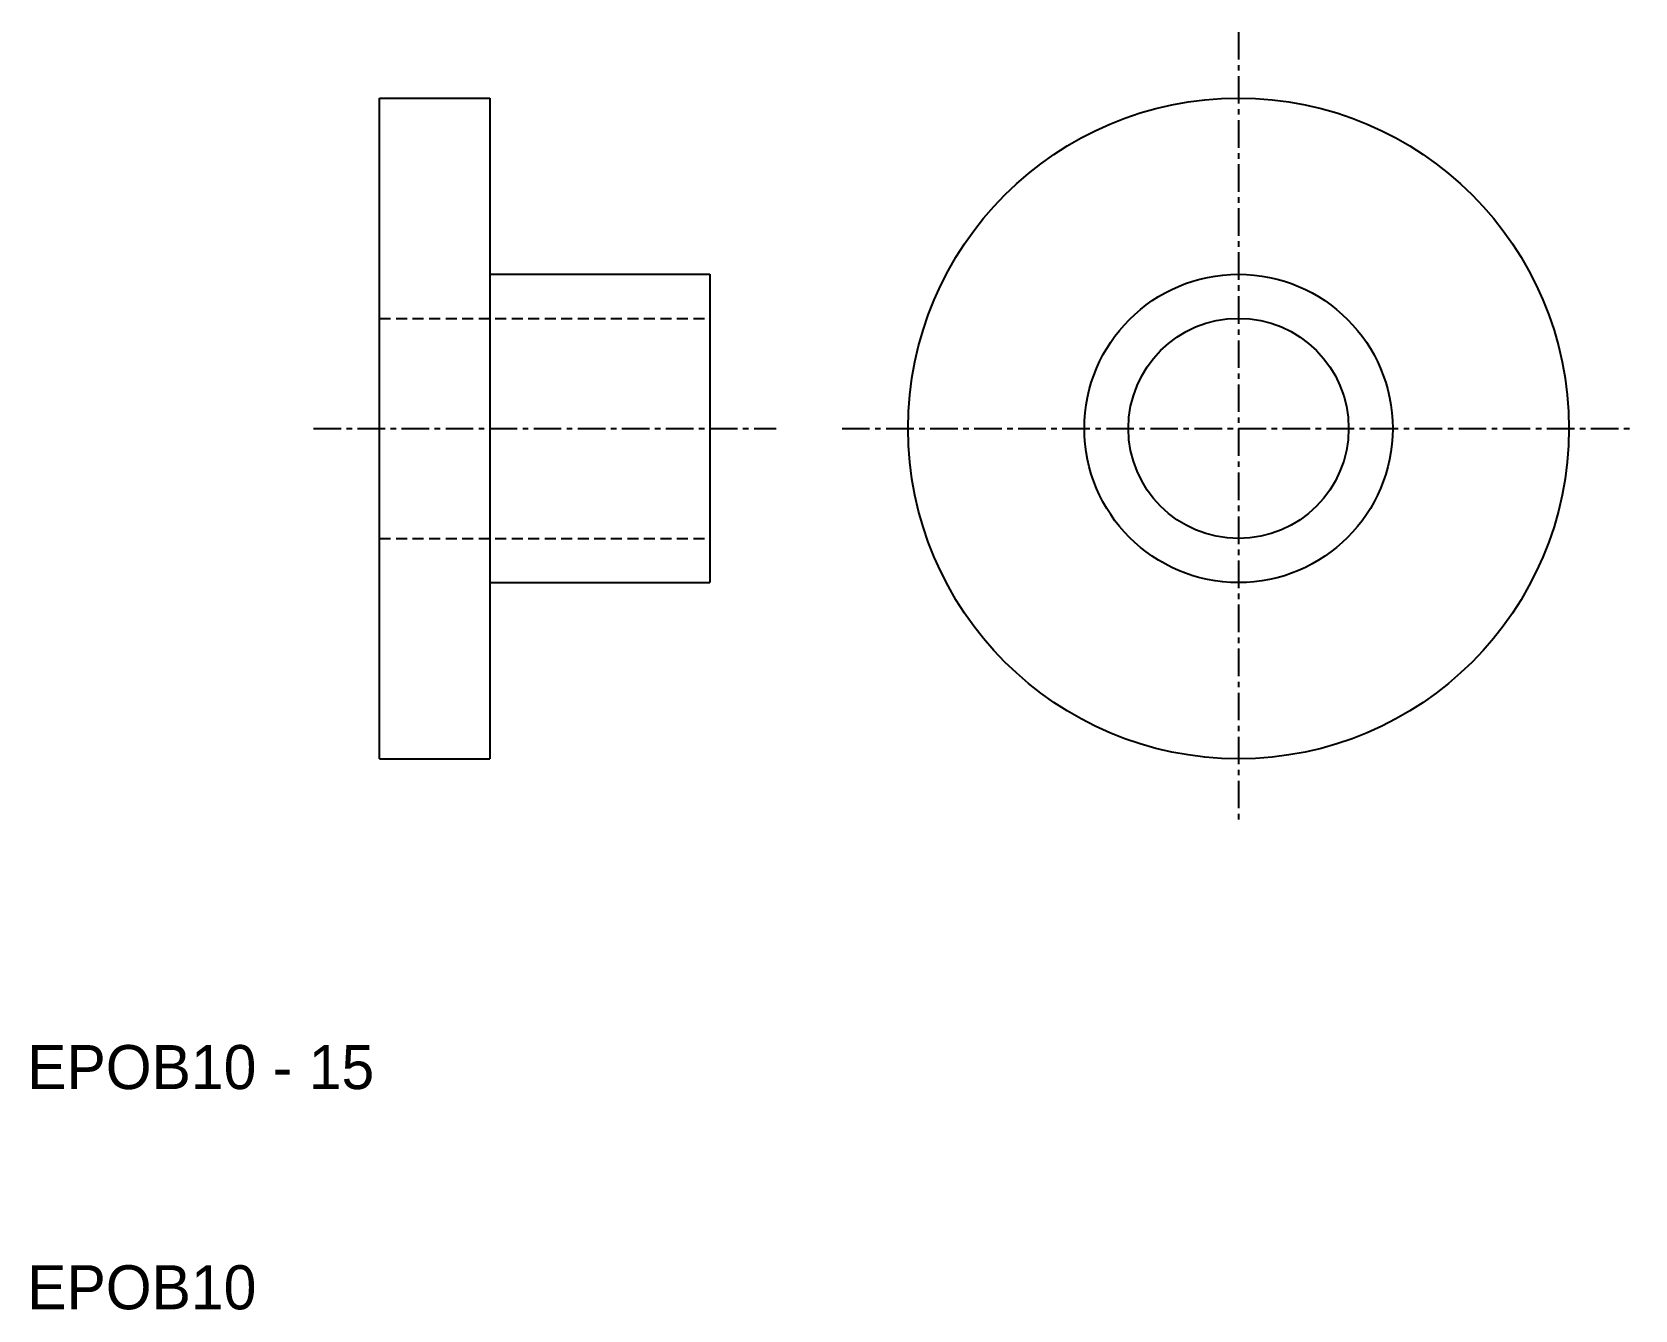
# Model space of a CAD drawing. Extents: x 10.2 to 83, y 10 to 68.
import ezdxf

# ---------------------------------------------------------------- set-up
doc = ezdxf.new("R2010")
doc.units = 0
doc.linetypes.add('CENTER', pattern=[2, 1.25, -0.25, 0.25, -0.25])
doc.linetypes.add('DASHED', pattern=[0.75, 0.5, -0.25])
doc.layers.get('0').update_dxf_attribs({"linetype": 'CONTINUOUS'})
doc.layers.add('CENTER', color=1, linetype='CENTER')

msp = doc.modelspace()

# ---------------------------------------------------------------- linework, layer by layer
at = {"color": 7, "linetype": 'CONTINUOUS'}
for p, q in [((26, 35), (26, 65)), ((26, 65), (31, 65)), ((31, 65), (31, 57)), ((31, 57), (31, 35)), ((31, 57), (41, 57)), ((41, 57), (41, 43)), ((31, 43), (41, 43)), ((26, 35), (31, 35))]:
    msp.add_line(p, q, dxfattribs=at)
at = {"color": 3, "linetype": 'DASHED'}
for p, q in [((26, 55), (41, 55)), ((26, 45), (41, 45))]:
    msp.add_line(p, q, dxfattribs=at)
at = {"color": 7, "linetype": 'CONTINUOUS'}
for radius in [15, 7, 5]:
    msp.add_circle((65, 50), radius, dxfattribs=at)
at = {"layer": 'CENTER', "color": 1, "linetype": 'CENTER'}
for p, q in [((65, 68), (65, 32)), ((23, 50), (44, 50)), ((47, 50), (83, 50))]:
    msp.add_line(p, q, dxfattribs=at)

# ---------------------------------------------------------------- texts
at = {"color": 7, "linetype": 'CONTINUOUS'}
for s, p in [('EPOB10 - 15', (10, 20)), ('EPOB10', (10, 10))]:
    msp.add_text(s, height=2, dxfattribs=at).set_placement(p)

doc.saveas('drawing.dxf')
